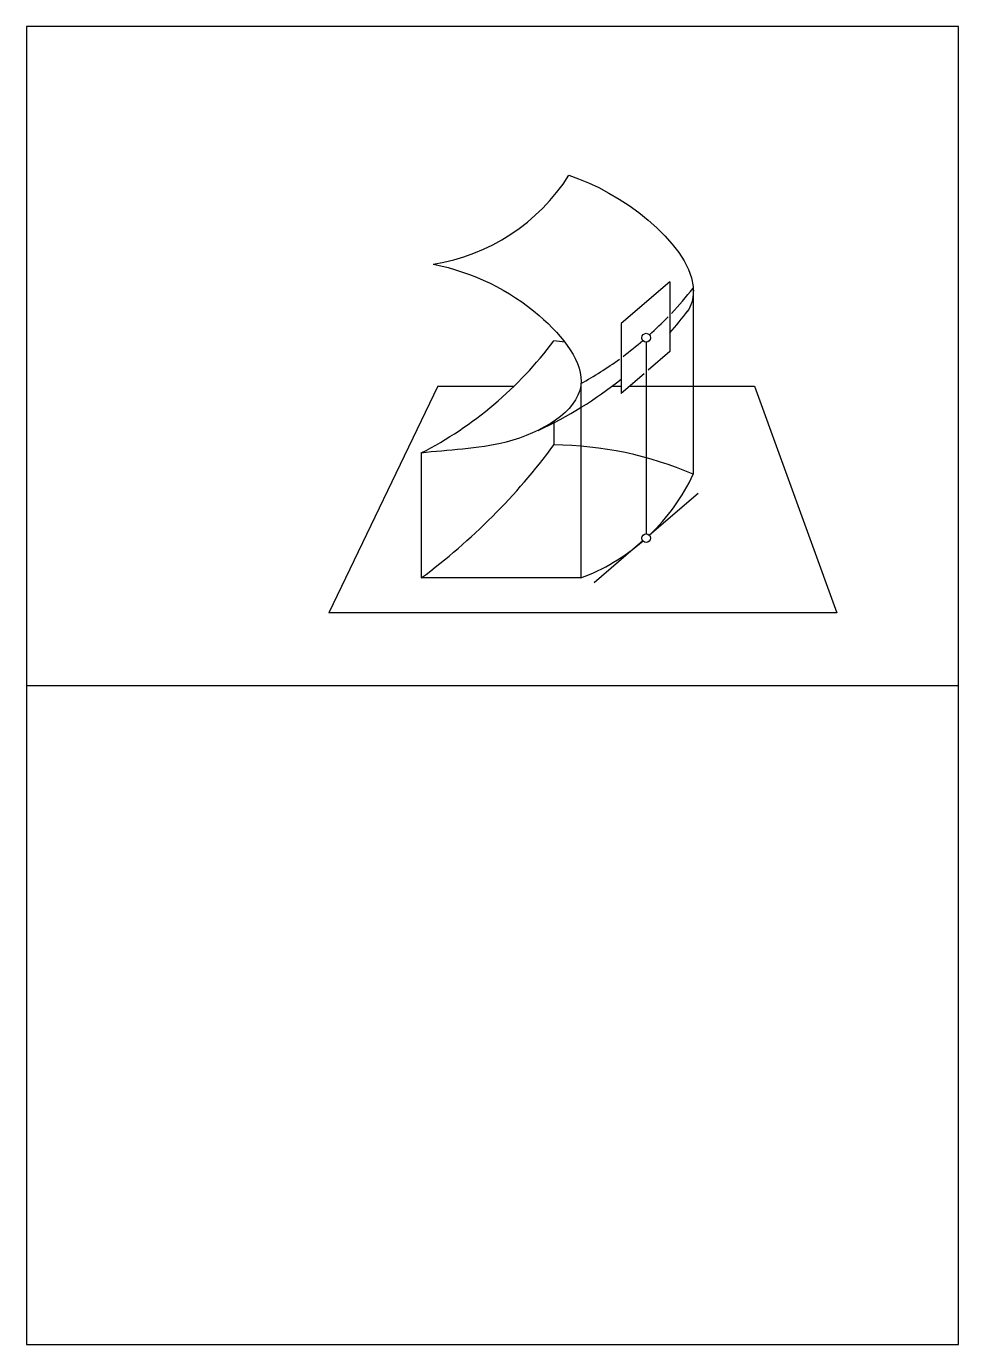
# Model space of a CAD drawing. Header units: millimetres. Extents: x 0 to 210, y 0 to 297.
import ezdxf

# ---------------------------------------------------------------- set-up
doc = ezdxf.new("R2010")
doc.units = ezdxf.units.MM

msp = doc.modelspace()

# ---------------------------------------------------------------- linework, layer by layer
for p, q in [((144.94, 239.47), (133.99, 230.03)), ((144.94, 239.47), (144.94, 223.75)), ((150.22, 238.02), (150.22, 196.1)), ((133.99, 230.03), (133.99, 214.31)), ((139.62, 225.87), (139.62, 182.69)), ((144.94, 223.75), (140.09, 219.57)), ((139.14, 218.75), (133.99, 214.31)), ((92.68, 215.92), (68.15, 164.84)), ((92.68, 215.92), (109.83, 215.92)), ((124.86, 215.92), (124.93, 215.92)), ((124.93, 216.54), (124.93, 172.73)), ((131.91, 215.92), (133.99, 215.92)), ((135.87, 215.92), (164.02, 215.92)), ((164.02, 215.92), (182.59, 164.84)), ((118.82, 208.02), (118.82, 202.69)), ((88.96, 200.88), (88.96, 172.73)), ((151.31, 191.79), (140.36, 182.35)), ((138.87, 181.06), (127.92, 171.62)), ((124.93, 172.73), (88.96, 172.73)), ((182.59, 164.84), (68.15, 164.84)), ((0, 148.5), (210, 148.5))]:
    msp.add_line(p, q)
msp.add_lwpolyline([(0, 0), (210, 0), (210, 297), (0, 297)], close=True)
for centre in [(139.62, 226.86), (139.62, 181.7)]:
    msp.add_circle(centre, 0.982)
for centre, radius, start, end in [((84.78, 287.27), 44.37, 278.9392, 327.5262), ((84.33, 289.98), 83.91, 316.5941, 321.7463), ((77.97, 287.3), 89.47, 318.4624, 322.5488), ((84.33, 289.98), 83.91, 311.8852, 315.8922), ((48.73, 278.71), 87.61, 297.3378, 323.1331), ((84.33, 289.98), 83.91, 306.6354, 310.5437), ((84.33, 289.98), 83.91, 298.935, 305.9335), ((77.97, 287.3), 89.47, 294.6348, 308.7656), ((3.23, 288.05), 143.69, 306.628, 323.5531), ((118.19, 121.54), 81.15, 66.7488, 89.5558), ((108.95, 215.41), 45.57, 313.5342, 334.9223), ((108.95, 215.41), 45.57, 290.5281, 311.0641)]:
    msp.add_arc(centre, radius, start, end)
for points, knots in [([(122.21, 263.44), (133.58, 259.88), (149.69, 248.01), (150.32, 236.41), (149.78, 233.89), (148.88, 232.75)], [0, 0, 0, 0, 38.671527, 40.23803, 44.87293, 44.87293, 44.87293, 44.87293]), ([(91.67, 243.44), (100.67, 241.57), (115.42, 234.45), (130.86, 214.27), (110, 201.73), (94.9, 201.6), (88.96, 200.88)], [0, 0, 0, 0, 26.531504, 48.265215, 73.223836, 92.9972, 92.9972, 92.9972, 92.9972])]:
    msp.add_open_spline(points, degree=3, knots=knots)
msp.add_open_spline([(121.32, 225.83), (120.48, 225.93), (119.65, 226.04), (118.82, 226.14)], degree=3)

doc.saveas('drawing.dxf')
